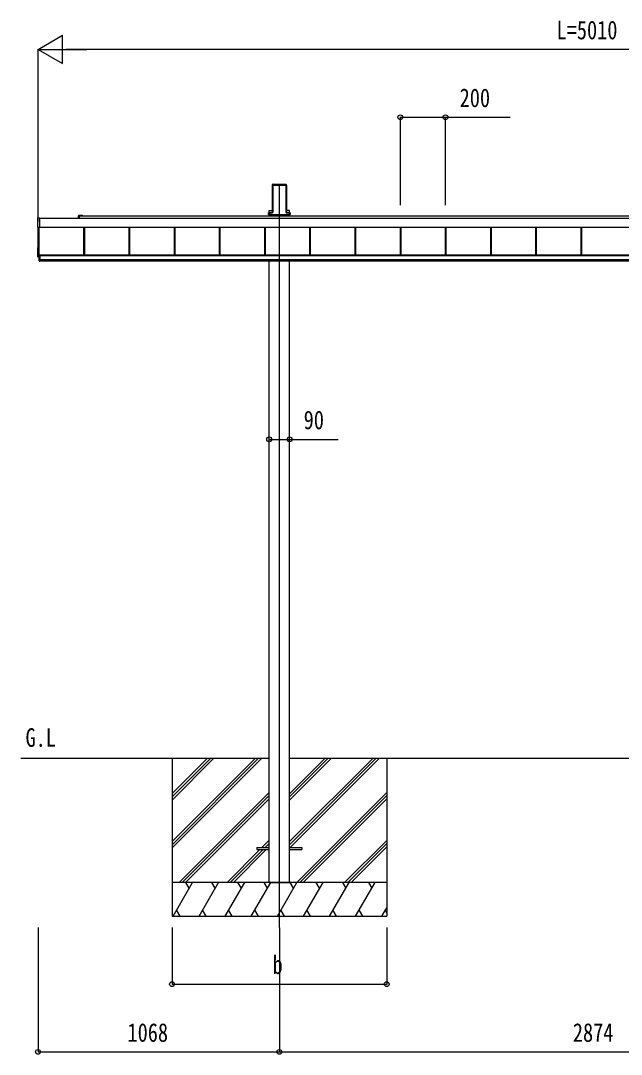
# Model space of a CAD drawing. Units: millimetres, scale not verified. Extents: x -10512 to 10512, y -7425 to 7425.
# Drawn here: x -2919 to -261, y -4823 to -249 of the extents above; entities that cross this region are included whole.
import ezdxf
from ezdxf.enums import TextEntityAlignment as Align

# ---------------------------------------------------------------- set-up
doc = ezdxf.new("R2010")
doc.units = ezdxf.units.MM
doc.header["$LTSCALE"] = 30
for name, color, linetype in [('0-2_USER1', 3, 'Continuous'), ('0-3_YKK_12', 2, 'Continuous'), ('0-4_YKK_A1', 4, 'Continuous'), ('0-5_YKK_D', 6, 'Continuous')]:
    doc.layers.add(name, color=color, linetype=linetype)
doc.styles.add('ＭＳ ゴシック', font='')
doc.styles.get('ＭＳ ゴシック').set_extended_font_data('MS Gothic')

msp = doc.modelspace()

# ---------------------------------------------------------------- linework, layer by layer
at = {"layer": '0-3_YKK_12'}
msp.add_line((-1774.45, -4262.5), (-1774.45, -973.91), dxfattribs=at)
at = {"layer": '0-4_YKK_A1'}
for p, q in [((-1805.7, -979.26), (-1805.7, -1095.93)), ((-1805.34, -973.41), (-1805.69, -978.91)), ((-1804.9, -973.88), (-1805.34, -973.41)), ((-1804.84, -972.94), (-1802.8, -972.94)), ((-1804.84, -972.94), (-1804.4, -973.41)), ((-1804.82, -1089.88), (-1804.82, -974.76)), ((-1804.32, -974.44), (-1804.32, -1089.56)), ((-1802.49, -973.27), (-1802.8, -972.94)), ((-1802.49, -973.27), (-1746.41, -973.27)), ((-1801.95, -976.41), (-1746.95, -976.41)), ((-1801.95, -1097.77), (-1801.95, -976.41)), ((-1746.41, -973.27), (-1746.1, -972.94)), ((-1746.1, -972.94), (-1744.06, -972.94)), ((-1744.58, -1089.56), (-1744.58, -974.44)), ((-1744.5, -973.41), (-1744.06, -972.94)), ((-1744.08, -974.76), (-1744.08, -1089.88)), ((-1743.56, -973.41), (-1744, -973.88)), ((-1743.56, -973.41), (-1743.21, -978.91)), ((-1743.2, -979.26), (-1743.2, -1095.93)), ((-1819.65, -1089.5), (-1805.7, -1089.5)), ((-1819.65, -1098.84), (-1819.65, -1089.5)), ((-1805.71, -1096.29), (-1805.81, -1097.9)), ((-1805.29, -1098.45), (-1804.91, -1092.36)), ((-1804.41, -1092.39), (-1804.79, -1098.48)), ((-1744.11, -1098.48), (-1744.49, -1092.39)), ((-1743.99, -1092.36), (-1743.61, -1098.45)), ((-1729.25, -1089.5), (-1743.2, -1089.5)), ((-1743.19, -1096.29), (-1743.09, -1097.9)), ((-1729.25, -1098.84), (-1729.25, -1089.5)), ((-2843.95, -1163.27), (-2843.95, -1122.25)), ((-2835.95, -1122.83), (2161.05, -1122.83)), ((-2662.95, -1122.83), (-2662.95, -1112.86)), ((-2660.45, -1110.36), (-2652.91, -1110.36)), ((-2660.45, -1112.86), (1971.8, -1112.86)), ((-2660.45, -1113.16), (-2660.45, -1122.83)), ((-2646.7, -1112.86), (-2660.15, -1112.86)), ((-2651.99, -1110.36), (-2646.7, -1110.36)), ((-1822.32, -1106.68), (-1822.32, -1107.18)), ((-1822.32, -1107.18), (-1821.86, -1107.18)), ((-1821.86, -1106.68), (-1821.86, -1099.8)), ((-1819.86, -1106.68), (-1821.86, -1106.68)), ((-1819.86, -1107.18), (-1821.86, -1107.18)), ((-1821.85, -1106.68), (-1821.85, -1107.18)), ((-1821.82, -1098.84), (-1806.81, -1098.84)), ((-1819.86, -1099.89), (-1819.86, -1106.68)), ((-1806.28, -1099.89), (-1819.86, -1099.89)), ((-1819.86, -1106.68), (-1729.04, -1106.68)), ((-1819.86, -1106.68), (-1819.86, -1107.18)), ((-1819.86, -1107.18), (-1729.04, -1107.18)), ((-1819.65, -1112.86), (-1819.65, -1107.18)), ((-1819.45, -1107.18), (-1819.45, -1112.86)), ((-1818.45, -1106.84), (-1730.45, -1106.84)), ((-1742.62, -1099.39), (-1729.04, -1099.39)), ((-1729.04, -1099.89), (-1742.62, -1099.89)), ((-1742.09, -1098.84), (-1727.08, -1098.84)), ((-1729.45, -1107.18), (-1729.45, -1112.86)), ((-1729.25, -1112.86), (-1729.25, -1107.18)), ((-1729.04, -1099.39), (-1729.04, -1099.89)), ((-1729.04, -1106.68), (-1729.04, -1099.89)), ((-1727.05, -1106.68), (-1729.04, -1106.68)), ((-1729.04, -1106.68), (-1729.04, -1107.18)), ((-1727.05, -1107.18), (-1729.04, -1107.18)), ((-1727.05, -1099.8), (-1727.05, -1106.68)), ((-1726.58, -1107.18), (-1727.05, -1107.18)), ((-1727.04, -1106.68), (-1727.04, -1107.18)), ((-1726.58, -1106.68), (-1726.58, -1107.18)), ((-2835.95, -1164.54), (-2843.48, -1164.08)), ((-2842.45, -1294.44), (-2842.45, -1164.14)), ((-2837.45, -1312.47), (-2837.45, -1164.45)), ((-2835.95, -1162.77), (2161.05, -1162.77)), ((-2835.95, -1163.01), (2161.05, -1163.01)), ((-2835.95, -1164.04), (-2835.95, -1164.54)), ((-2638.95, -1285.2), (-2638.95, -1163.01)), ((-2638.55, -1285.2), (-2638.55, -1163.01)), ((-2635.95, -1285.2), (-2635.95, -1163.01)), ((-2438.95, -1285.2), (-2438.95, -1163.01)), ((-2436.35, -1285.2), (-2436.35, -1163.01)), ((-2435.95, -1285.2), (-2435.95, -1163.01)), ((-2238.95, -1285.2), (-2238.95, -1163.01)), ((-2236.35, -1285.2), (-2236.35, -1163.01)), ((-2235.95, -1285.2), (-2235.95, -1163.01)), ((-2038.95, -1285.2), (-2038.95, -1163.01)), ((-2036.35, -1285.2), (-2036.35, -1163.01)), ((-2035.95, -1285.2), (-2035.95, -1163.01)), ((-1838.95, -1285.2), (-1838.95, -1163.01)), ((-1836.35, -1285.2), (-1836.35, -1163.01)), ((-1835.95, -1285.2), (-1835.95, -1163.01)), ((-1638.95, -1285.2), (-1638.95, -1163.01)), ((-1636.35, -1285.2), (-1636.35, -1163.01)), ((-1635.95, -1285.2), (-1635.95, -1163.01)), ((-1438.95, -1285.2), (-1438.95, -1163.01)), ((-1436.35, -1285.2), (-1436.35, -1163.01)), ((-1435.95, -1285.2), (-1435.95, -1163.01)), ((-1238.95, -1285.2), (-1238.95, -1163.01)), ((-1236.35, -1285.2), (-1236.35, -1163.01)), ((-1235.95, -1285.2), (-1235.95, -1163.01)), ((-1038.95, -1285.2), (-1038.95, -1163.01)), ((-1036.35, -1285.2), (-1036.35, -1163.01)), ((-1035.95, -1285.2), (-1035.95, -1163.01)), ((-838.95, -1285.2), (-838.95, -1163.01)), ((-836.35, -1285.2), (-836.35, -1163.01)), ((-835.95, -1285.2), (-835.95, -1163.01)), ((-638.95, -1285.2), (-638.95, -1163.01)), ((-636.35, -1285.2), (-636.35, -1163.01)), ((-635.95, -1285.2), (-635.95, -1163.01)), ((-438.95, -1285.2), (-438.95, -1163.01)), ((-436.35, -1285.2), (-436.35, -1163.01)), ((-435.95, -1285.2), (-435.95, -1163.01)), ((-2843.95, -1294.82), (-2843.95, -1253.79)), ((-2843.48, -1253.3), (-2842.45, -1253.23)), ((-2837.45, -1295.99), (-2843.48, -1295.63)), ((-2842.45, -1294.44), (-2837.45, -1294.44)), ((-2837.45, -1284.94), (-2833.95, -1284.94)), ((-2833.95, -1307.38), (-2837.45, -1307.38)), ((-2837.45, -1314), (-2833.95, -1314)), ((-2833.95, -1285.2), (2159.05, -1285.2)), ((-2833.95, -1287.21), (2159.05, -1287.21)), ((-2833.95, -1289.01), (2159.05, -1289.01)), ((-2833.95, -1289.01), (2159.05, -1289.01)), ((-2833.95, -1305.98), (2159.05, -1305.98)), ((-2833.95, -1312.47), (2159.05, -1312.47)), ((-1819.65, -4062.5), (-1819.65, -1312.47)), ((-1729.25, -4062.5), (-1729.25, -1312.47)), ((-2919.22, -3512.5), (-1819.65, -3512.5)), ((-2249.31, -3512.5), (-2249.31, -4212.5)), ((-2249.31, -3881.68), (-1880.13, -3512.5)), ((-2249.31, -3895.82), (-1865.99, -3512.5)), ((-2249.31, -3909.96), (-1851.84, -3512.5)), ((-2249.31, -3697.83), (-2063.98, -3512.5)), ((-2249.31, -3683.69), (-2078.12, -3512.5)), ((-2249.31, -3669.55), (-2092.26, -3512.5)), ((-1729.25, -3512.5), (1054.35, -3512.5)), ((-1729.11, -3881.98), (-1359.63, -3512.5)), ((-1729.11, -3896.12), (-1345.49, -3512.5)), ((-1729.11, -3698.13), (-1543.48, -3512.5)), ((-1729.11, -3683.99), (-1557.62, -3512.5)), ((-1729.11, -3669.85), (-1571.76, -3512.5)), ((-1726.85, -3908), (-1331.34, -3512.5)), ((-1299.31, -3512.5), (-1299.31, -4212.5)), ((-2218, -4062.5), (-1819.51, -3664.01)), ((-2203.86, -4062.5), (-1819.51, -3678.15)), ((-2189.71, -4062.5), (-1819.51, -3692.3)), ((-1697.5, -4062.5), (-1299.31, -3664.31)), ((-1683.36, -4062.5), (-1299.31, -3678.45)), ((-1669.21, -4062.5), (-1299.31, -3692.6)), ((-1851.37, -3908), (-1819.51, -3876.14)), ((-1485.37, -4062.5), (-1299.31, -3876.44)), ((-2005.87, -4062.5), (-1860.37, -3917)), ((-1991.72, -4062.5), (-1846.22, -3917)), ((-1977.58, -4062.5), (-1832.08, -3917)), ((-1874.51, -3908), (-1874.51, -3917)), ((-1874.51, -3908), (-1819.51, -3908)), ((-1874.51, -3917), (-1819.51, -3917)), ((-1837.22, -3908), (-1819.51, -3890.28)), ((-1823.08, -3908), (-1819.51, -3904.43)), ((-1729.51, -3908), (-1674.51, -3908)), ((-1729.51, -3917), (-1674.51, -3917)), ((-1674.51, -3908), (-1674.51, -3917)), ((-1471.22, -4062.5), (-1299.31, -3890.58)), ((-1457.08, -4062.5), (-1299.31, -3904.73)), ((-1299.31, -4062.5), (-2249.31, -4062.5)), ((-2245.03, -4212.5), (-2158.43, -4062.5)), ((-2173.43, -4088.48), (-2188.43, -4062.5)), ((-2129.56, -4212.5), (-2042.96, -4062.5)), ((-2057.96, -4088.48), (-2072.96, -4062.5)), ((-2014.09, -4212.5), (-1927.49, -4062.5)), ((-1942.49, -4088.48), (-1957.49, -4062.5)), ((-1898.62, -4212.5), (-1812.02, -4062.5)), ((-1827.02, -4088.48), (-1842.02, -4062.5)), ((-1819.65, -4062.5), (-1729.25, -4062.5)), ((-1783.15, -4212.5), (-1696.55, -4062.5)), ((-1711.55, -4088.48), (-1726.55, -4062.5)), ((-1667.68, -4212.5), (-1581.08, -4062.5)), ((-1596.08, -4088.48), (-1611.08, -4062.5)), ((-1552.21, -4212.5), (-1465.61, -4062.5)), ((-1495.61, -4062.5), (-1480.61, -4088.48)), ((-1436.74, -4212.5), (-1350.14, -4062.5)), ((-1380.14, -4062.5), (-1365.14, -4088.48)), ((-2230.03, -4186.52), (-2215.04, -4212.5)), ((-2114.56, -4186.52), (-2099.56, -4212.5)), ((-1999.09, -4186.52), (-1984.09, -4212.5)), ((-1883.62, -4186.52), (-1868.62, -4212.5)), ((-1768.15, -4186.52), (-1753.15, -4212.5)), ((-1652.68, -4186.52), (-1637.68, -4212.5)), ((-1537.21, -4186.52), (-1522.21, -4212.5)), ((-1421.74, -4186.52), (-1406.74, -4212.5)), ((-1321.27, -4212.5), (-1299.31, -4174.46)), ((-1306.27, -4186.52), (-1299.31, -4198.58)), ((-2249.31, -4212.5), (-1299.31, -4212.5))]:
    msp.add_line(p, q, dxfattribs=at)
for points in [[(-2843.48, -1121.75), (-2835.95, -1121.29), (-2835.95, -1121.79), (-2835.95, -1164.04)], [(-1822.32, -1099.33), (-1822.32, -1106.68), (-1821.86, -1106.68)], [(-1819.86, -1099.89), (-1819.86, -1099.39), (-1806.28, -1099.39)], [(-1726.58, -1099.33), (-1726.58, -1106.68), (-1727.05, -1106.68)], [(-2837.45, -1284.94), (-2837.45, -1307.38), (-2837.45, -1314)], [(-2834.45, -1284.94), (-2834.45, -1307.38), (-2834.45, -1314)], [(-2833.95, -1284.94), (-2833.95, -1307.38), (-2833.95, -1314)]]:
    msp.add_lwpolyline(points, dxfattribs=at)
for centre, radius, start, end in [((-2843.45, -1122.25), 0.497, 93.16944, 179.94772), ((-2660.45, -1112.86), 2.5, 90, 180), ((-2660.15, -1113.16), 0.3, 90, 180), ((-2652.91, -1110.56), 0.2, 23.57818, 90), ((-2652.45, -1110.36), 0.3, 203.57818, 336.42182), ((-2651.99, -1110.56), 0.2, 90, 156.42182), ((-2646.7, -1111.61), 1.25, 270, 90), ((-1821.35, -1099.8), 0.501, 90.24971, 179.75029), ((-1727.55, -1099.8), 0.501, 0.24971, 89.75029), ((-2843.08, -1163.31), 0.873, 177.74142, 242.53793), ((-2843.45, -1253.79), 0.497, 93.16944, 179.94772), ((-2843.08, -1294.85), 0.873, 177.74142, 242.53793)]:
    msp.add_arc(centre, radius, start, end, dxfattribs=at)
for centre, major_axis, ratio, start_param, end_param in [((-1805.66, -978.91), (0.031, 0.5), 0.061627, 1.5746234, 2.3600215), ((-1804.84, -973.45), (0.346, -0.364), 0.996462, 2.3838095, 3.8892836), ((-1805.13, -976.91), (0.22, 3.04), 0.070684, 5.5043854, 6.2286971), ((-1804.63, -976.94), (0.22, 3.54), 0.060877, 5.5025319, 6.2268436), ((-1744.27, -976.94), (-0.22, 3.54), 0.060877, 0.0563417, 0.7806534), ((-1743.77, -976.91), (-0.22, 3.04), 0.070684, 0.0544883, 0.7787999), ((-1744.06, -973.45), (-0.346, -0.364), 0.996462, 2.3939017, 3.8993758), ((-1743.24, -978.91), (-0.031, 0.5), 0.061627, 3.9231638, 4.7085619), ((-1805.74, -1096.29), (0.031, 0.5), 0.061627, 4.716216, 5.5016142), ((-1805.13, -1092.36), (0.22, 3.5), 0.061627, 4.716216, 5.5016142), ((-1804.63, -1092.39), (0.22, 4), 0.053972, 4.7153191, 5.5007173), ((-1744.27, -1092.39), (-0.22, 4), 0.053972, 0.782468, 1.5678662), ((-1743.77, -1092.36), (-0.22, 3.5), 0.061627, 0.7815711, 1.5669693), ((-1743.16, -1096.29), (-0.031, 0.5), 0.061627, 0.7815711, 1.5669693), ((-1821.82, -1099.34), (0.355, -0.355), 0.99628, 2.358058, 3.9251274), ((-1819.86, -1099.8), (2, 0), 0.045872, 3.2026792, 4.712389), ((-1819.86, -1099.3), (1.5, 0), 0.061163, 3.2026792, 4.712389), ((-1806.81, -1097.83), (0.691, -0.728), 0.996462, 5.5254021, 7.0308762), ((-1806.29, -1098.38), (-0.693, 0.73), 0.992955, 2.3838095, 3.8892836), ((-1806.29, -1098.38), (1.04, -1.09), 0.996462, 5.5254021, 7.0308762), ((-1742.61, -1098.38), (-1.04, -1.09), 0.996462, 5.5354944, 7.0409685), ((-1742.61, -1098.38), (0.693, 0.73), 0.992955, 2.3939017, 3.8993758), ((-1742.09, -1097.83), (-0.691, -0.728), 0.996462, 5.5354944, 7.0409685), ((-1729.04, -1099.3), (1.5, 0), 0.061163, 4.712389, 6.2220988), ((-1729.04, -1099.8), (2, 0), 0.045872, 4.712389, 6.2220988), ((-1727.08, -1099.34), (-0.355, -0.355), 0.99628, 2.358058, 3.9251274)]:
    msp.add_ellipse(centre, major_axis=major_axis, ratio=ratio, start_param=start_param, end_param=end_param, dxfattribs=at)
at = {"layer": '0-5_YKK_D'}
for p, q in [((-2842.45, -376.41), (-2734.2, -313.91)), ((-2734.2, -438.91), (-2734.2, -313.91)), ((-2842.45, -1137.58), (-2842.45, -375.41)), ((-2842.45, -376.41), (-2734.2, -438.91)), ((-2842.45, -376.41), (-2625.94, -376.41)), ((2042.55, -376.41), (-2717.45, -376.41)), ((-1238.95, -1066.09), (-1238.95, -675.41)), ((-1038.95, -1066.09), (-1038.95, -675.41)), ((-2842.45, -4262.5), (-2842.45, -4813.5)), ((-2249.31, -4262.5), (-2249.31, -4513.5)), ((-1774.45, -4263.5), (-1774.45, -4813.5)), ((-1774.45, -4263.5), (-1774.45, -4813.5)), ((-1299.31, -4262.5), (-1299.31, -4513.5)), ((-2249.31, -4512.5), (-1299.31, -4512.5)), ((-2842.45, -4812.5), (-1774.45, -4812.5)), ((-1774.45, -4812.5), (1099.55, -4812.5))]:
    msp.add_line(p, q, dxfattribs=at)
for points in [[(-1238.95, -676.41), (-1038.95, -676.41), (-752.45, -676.41)], [(-1819.65, -2101.87), (-1729.25, -2101.87), (-1514.75, -2101.87)]]:
    msp.add_lwpolyline(points, dxfattribs=at)
for centre in [(-1238.95, -676.41), (-1038.95, -676.41), (-1819.65, -2101.87), (-1729.25, -2101.87), (-2249.31, -4512.5), (-1299.31, -4512.5), (-2842.45, -4812.5), (-1774.45, -4812.5), (-1774.45, -4812.5)]:
    msp.add_circle(centre, 10.62, dxfattribs=at)

# ---------------------------------------------------------------- texts
at = {"layer": '0-2_USER1', "style": 'ＭＳ ゴシック', "width": 0.8}
msp.add_text('G.L', height=82.48, dxfattribs=at).set_placement((-2897.74, -3487.19), align=Align.BOTTOM_LEFT)
at = {"layer": '0-5_YKK_D', "style": 'ＭＳ ゴシック', "width": 0.8}
for s, p in [('L=5010', (-547.45, -356.41)), ('200', (-976.45, -656.41)), ('90', (-1666.75, -2081.87)), ('b', (-1804.31, -4492.5)), ('1068', (-2446.45, -4792.5)), ('2874', (-475.45, -4792.5))]:
    msp.add_text(s, height=82.48, dxfattribs=at).set_placement(p, align=Align.BOTTOM_LEFT)

doc.saveas('drawing.dxf')
